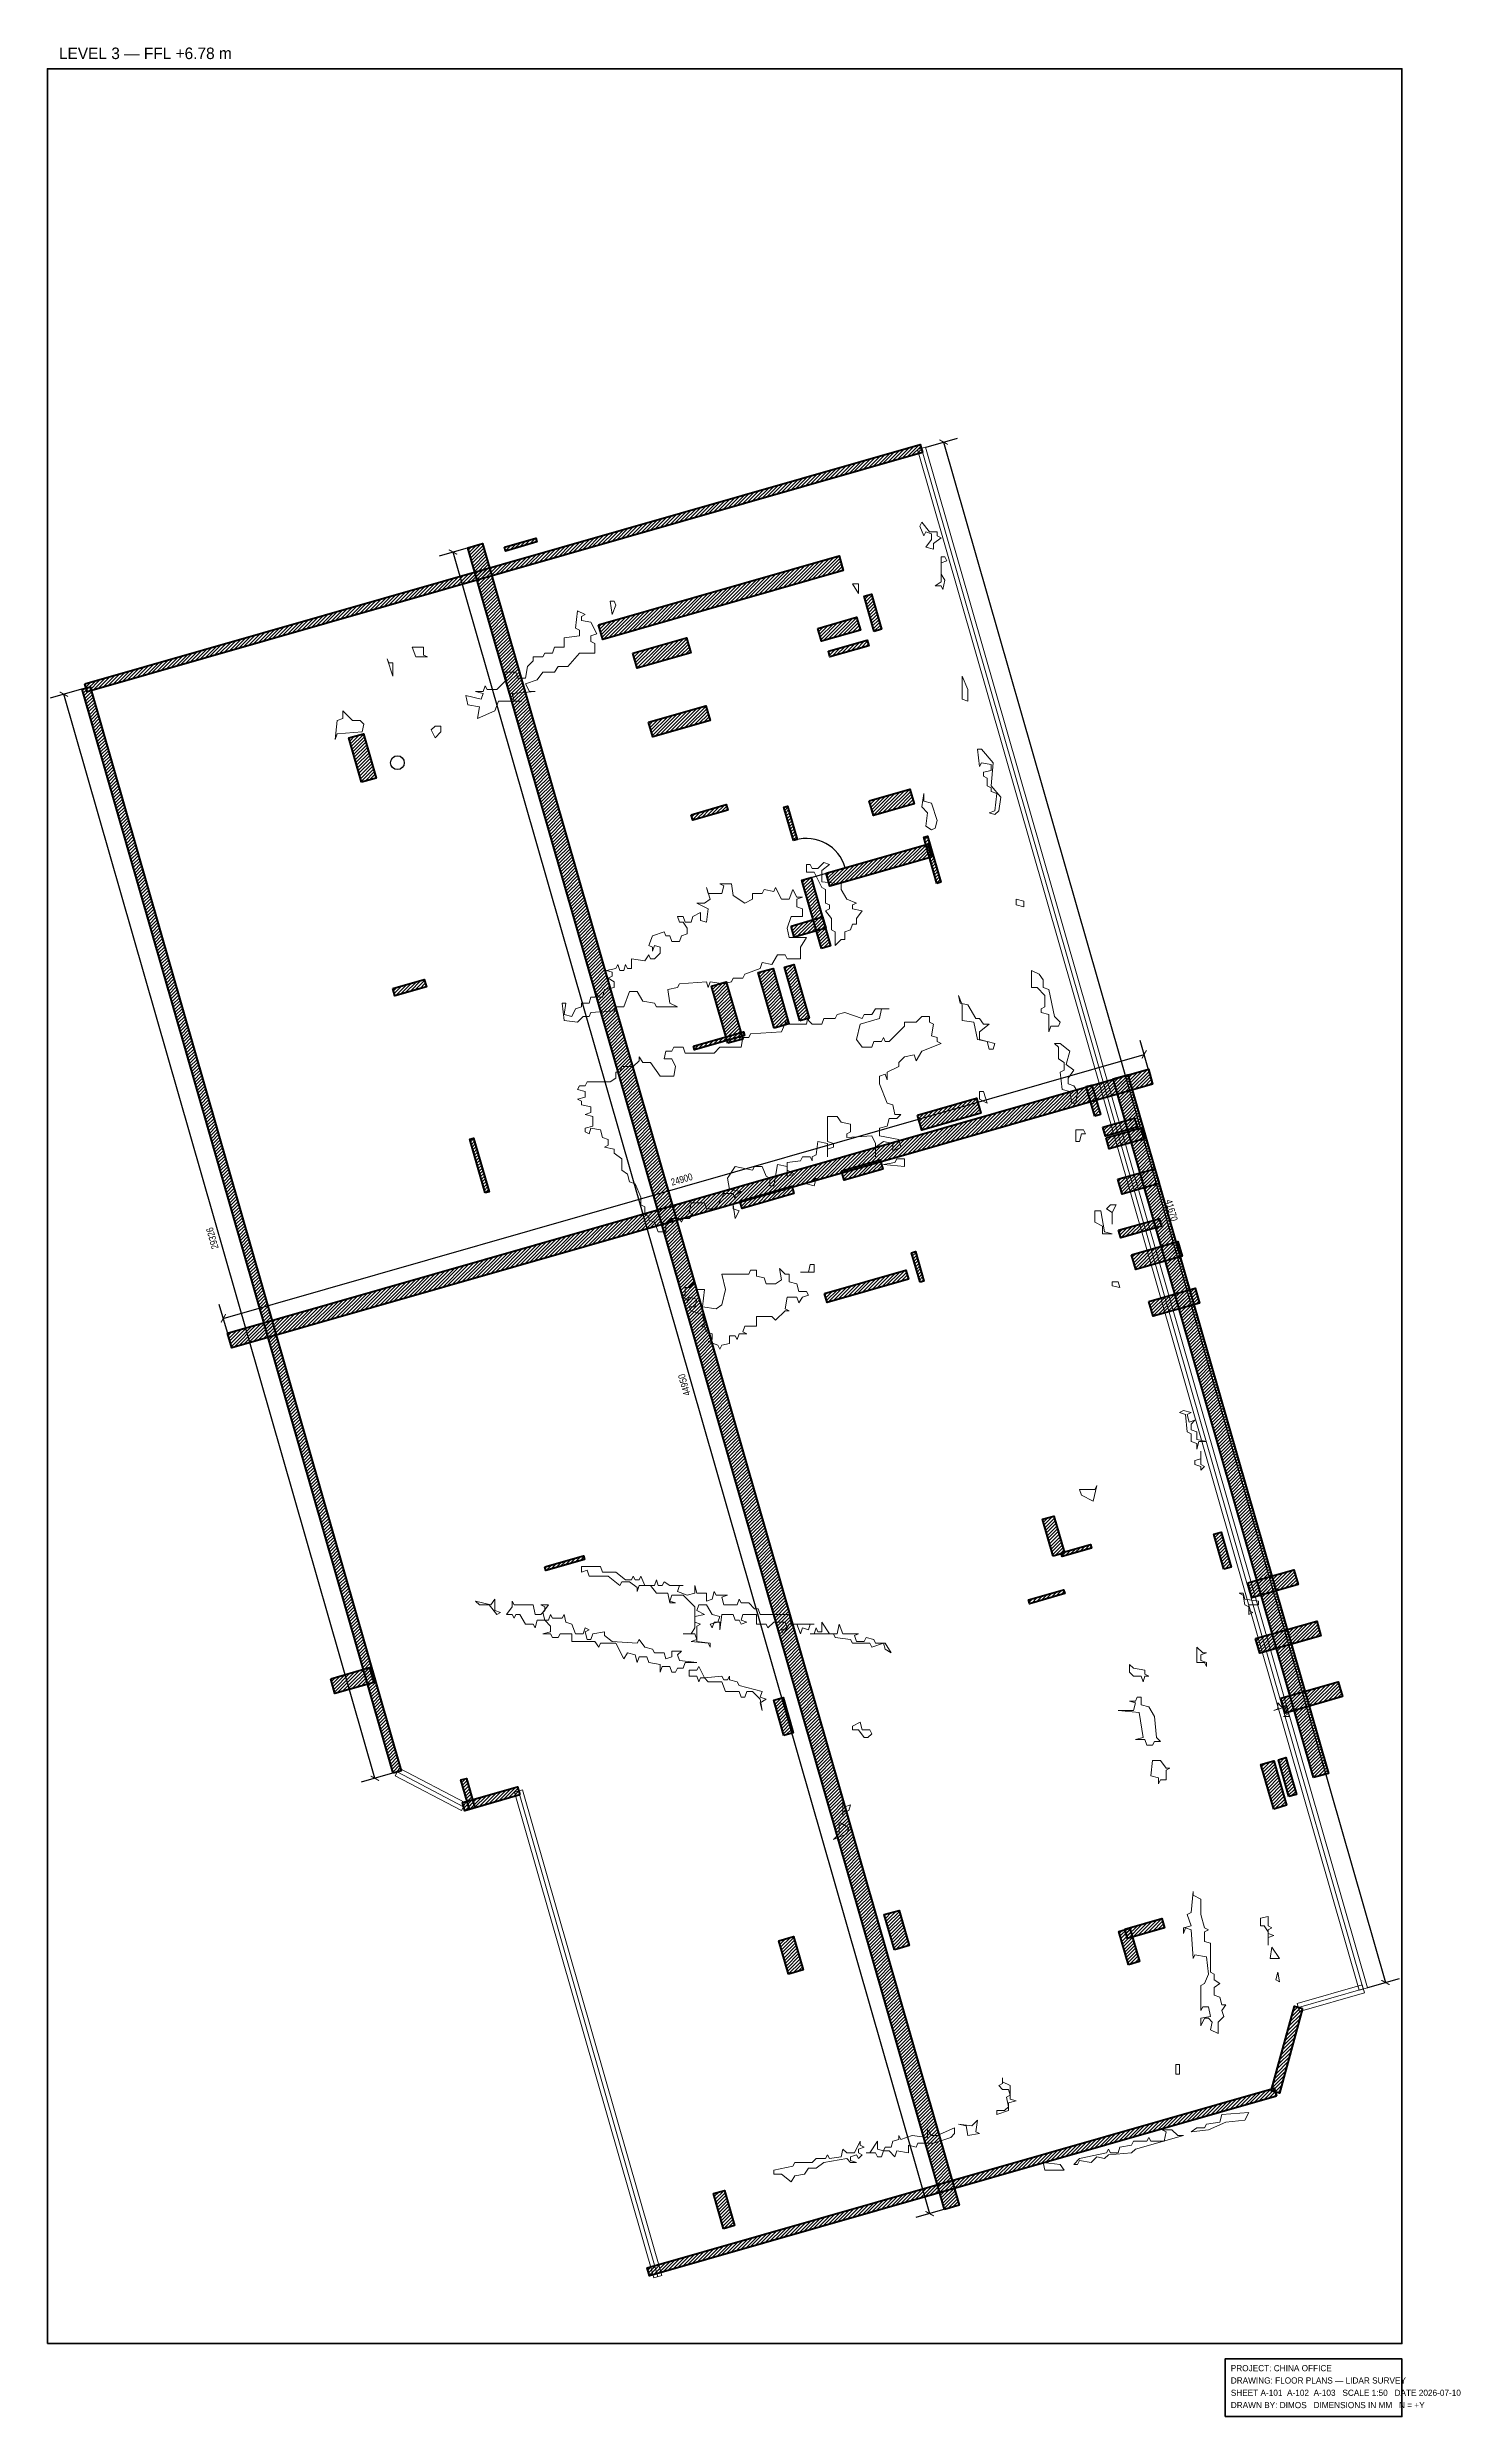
# Model space of a CAD drawing. Header units: metres. Extents: x 0 to 117, y -38 to 25.
# Drawn here: x 80.5 to 117.2, y -38.1 to 23.5 of the extents above; entities that cross this region are included whole.
import ezdxf

# ---------------------------------------------------------------- set-up
doc = ezdxf.new("R2010")
doc.units = ezdxf.units.M
for name, color, linetype, lineweight in [('A-ANNO-DIMS', 3, 'Continuous', 18), ('A-ANNO-SYMB', 1, 'Continuous', 25), ('A-ANNO-TTLB', 7, 'Continuous', 35), ('A-DOOR', 2, 'Continuous', 25), ('A-FURN', 8, 'Continuous', 13), ('A-GLAZ', 4, 'Continuous', 13), ('A-WALL', 7, 'Continuous', 60), ('A-WALL-PATT', 8, 'Continuous', 13)]:
    doc.layers.add(name, color=color, linetype=linetype, lineweight=lineweight)
doc.styles.add('OpenSansCondensed-Light', font='OpenSansCondensed-Light.ttf')
doc.dimstyles.new('EZDXF', dxfattribs={"dimtxt": 0.25, "dimasz": 0.175, "dimexe": 0.375, "dimexo": 0.125, "dimgap": 0.1, "dimtad": 1, "dimlfac": 100, "dimzin": 12, "dimdsep": 46, "dimtxsty": 'OpenSansCondensed-Light', "dimblk": 'ARCHTICK', "dimcen": 2.5, "dimazin": 3, "dimtfac": 0.5, "dimtmove": 2, "dimatfit": 3})

# ---------------------------------------------------------------- blocks, each defined once
blk = doc.blocks.new('_ARCHTICK')
at = {"color": 0, "linetype": 'BYBLOCK', "const_width": 0.15}
blk.add_lwpolyline([(-0.5, -0.5), (0.5, 0.5)], dxfattribs=at)

msp = doc.modelspace()

# ---------------------------------------------------------------- hatches: boundary and pattern name
at = {"layer": 'A-WALL-PATT'}
h = msp.add_hatch(dxfattribs=at)
h.set_pattern_fill('ANSI31', scale=0.02)
h.paths.add_polyline_path([(81.4916, 6.9758), (103.2038, 13.2017), (103.2645, 12.9902), (81.5523, 6.7643)])
h = msp.add_hatch(dxfattribs=at)
h.set_pattern_fill('ANSI31', scale=0.02)
h.paths.add_polyline_path([(103.8337, -32.696), (91.4438, 10.5127), (91.8283, 10.623), (104.2182, -32.5857)])
h = msp.add_hatch(dxfattribs=at)
h.set_pattern_fill('ANSI31', scale=0.02)
h.paths.add_polyline_path([(92.3948, 10.5254), (93.2119, 10.7597), (93.2395, 10.6635), (92.4224, 10.4292)])
h = msp.add_hatch(dxfattribs=at)
h.set_pattern_fill('ANSI31', scale=0.02)
h.paths.add_polyline_path([(94.8444, 8.513), (101.0926, 10.3046), (101.2029, 9.9201), (94.9547, 8.1285)])
h = msp.add_hatch(dxfattribs=at)
h.set_pattern_fill('ANSI31', scale=0.02)
h.paths.add_polyline_path([(102.0056, 8.3398), (101.7438, 9.253), (101.936, 9.3081), (102.1979, 8.3949)])
h = msp.add_hatch(dxfattribs=at)
h.set_pattern_fill('ANSI31', scale=0.02)
h.paths.add_polyline_path([(100.5415, 8.4173), (101.5508, 8.7067), (101.6473, 8.3703), (100.638, 8.0808)])
h = msp.add_hatch(dxfattribs=at)
h.set_pattern_fill('ANSI31', scale=0.02)
h.paths.add_polyline_path([(95.7338, 7.7695), (97.1276, 8.1692), (97.2379, 7.7847), (95.8441, 7.385)])
h = msp.add_hatch(dxfattribs=at)
h.set_pattern_fill('ANSI31', scale=0.02)
h.paths.add_polyline_path([(100.8166, 7.8208), (101.8259, 8.1102), (101.8672, 7.966), (100.8579, 7.6766)])
h = msp.add_hatch(dxfattribs=at)
h.set_pattern_fill('ANSI31', scale=0.02)
h.paths.add_polyline_path([(89.4996, -21.3503), (81.4162, 6.8397), (81.6277, 6.9004), (89.711, -21.2897)])
h = msp.add_hatch(dxfattribs=at)
h.set_pattern_fill('ANSI31', scale=0.02)
h.paths.add_polyline_path([(96.1437, 5.9774), (97.6336, 6.4046), (97.7439, 6.0201), (96.2539, 5.5929)])
h = msp.add_hatch(dxfattribs=at)
h.set_pattern_fill('ANSI31', scale=0.02)
h.paths.add_polyline_path([(88.6812, 4.415), (88.3504, 5.5685), (88.7349, 5.6788), (89.0657, 4.5253)])
h = msp.add_hatch(dxfattribs=at)
h.set_pattern_fill('ANSI31', scale=0.02)
h.paths.add_polyline_path([(97.2493, 3.5727), (98.1625, 3.8345), (98.2039, 3.6903), (97.2907, 3.4285)])
h = msp.add_hatch(dxfattribs=at)
h.set_pattern_fill('ANSI31', scale=0.02)
h.paths.add_polyline_path([(99.9071, 2.9007), (99.659, 3.7658), (99.7552, 3.7934), (100.0032, 2.9282)])
h = msp.add_hatch(dxfattribs=at)
h.set_pattern_fill('ANSI31', scale=0.02)
h.paths.add_polyline_path([(101.8783, 3.9368), (102.9357, 4.24), (103.0459, 3.8555), (101.9885, 3.5523)])
h = msp.add_hatch(dxfattribs=at)
h.set_pattern_fill('ANSI31', scale=0.02)
h.paths.add_polyline_path([(100.755, 2.0495), (103.3984, 2.8075), (103.4949, 2.471), (100.8515, 1.713)])
h = msp.add_hatch(dxfattribs=at)
h.set_pattern_fill('ANSI31', scale=0.02)
h.paths.add_polyline_path([(103.6393, 1.7862), (103.2947, 2.9878), (103.3909, 3.0153), (103.7354, 1.8138)])
h = msp.add_hatch(dxfattribs=at)
h.set_pattern_fill('ANSI31', scale=0.02)
h.paths.add_polyline_path([(100.6344, 0.0923), (100.1244, 1.8707), (100.3648, 1.9396), (100.8747, 0.1612)])
h = msp.add_hatch(dxfattribs=at)
h.set_pattern_fill('ANSI31', scale=0.02)
h.paths.add_polyline_path([(99.8479, 0.678), (100.6649, 0.9123), (100.7476, 0.6239), (99.9306, 0.3896)])
h = msp.add_hatch(dxfattribs=at)
h.set_pattern_fill('ANSI31', scale=0.02)
h.paths.add_polyline_path([(99.4059, -1.9764), (98.9925, -0.5345), (99.377, -0.4243), (99.7904, -1.8662)])
h = msp.add_hatch(dxfattribs=at)
h.set_pattern_fill('ANSI31', scale=0.02)
h.paths.add_polyline_path([(100.0761, -1.7843), (99.6764, -0.3904), (99.9167, -0.3215), (100.3164, -1.7153)])
h = msp.add_hatch(dxfattribs=at)
h.set_pattern_fill('ANSI31', scale=0.02)
h.paths.add_polyline_path([(89.4947, -0.947), (90.3118, -0.7127), (90.3669, -0.905), (89.5498, -1.1393)])
h = msp.add_hatch(dxfattribs=at)
h.set_pattern_fill('ANSI31', scale=0.02)
h.paths.add_polyline_path([(98.2059, -2.3726), (97.7786, -0.8826), (98.1631, -0.7723), (98.5904, -2.2623)])
h = msp.add_hatch(dxfattribs=at)
h.set_pattern_fill('ANSI31', scale=0.02)
h.paths.add_polyline_path([(97.3098, -2.4429), (98.6075, -2.0707), (98.635, -2.1669), (97.3373, -2.539)])
h = msp.add_hatch(dxfattribs=at)
h.set_pattern_fill('ANSI31', scale=0.02)
h.paths.add_polyline_path([(85.1988, -9.9099), (109.1342, -3.0465), (109.2445, -3.431), (85.3091, -10.2944)])
h = msp.add_hatch(dxfattribs=at)
h.set_pattern_fill('ANSI31', scale=0.02)
h.paths.add_polyline_path([(107.7413, -4.2676), (107.5208, -3.4986), (107.665, -3.4573), (107.8855, -4.2263)])
h = msp.add_hatch(dxfattribs=at)
h.set_pattern_fill('ANSI31', scale=0.02)
h.paths.add_polyline_path([(113.4282, -21.4664), (108.2187, -3.2985), (108.6032, -3.1883), (113.8128, -21.3561)])
h = msp.add_hatch(dxfattribs=at)
h.set_pattern_fill('ANSI31', scale=0.02)
h.paths.add_polyline_path([(103.1313, -4.2424), (104.6693, -3.8014), (104.7796, -4.1859), (103.2416, -4.6269)])
h = msp.add_hatch(dxfattribs=at)
h.set_pattern_fill('ANSI31', scale=0.02)
h.paths.add_polyline_path([(91.8987, -6.2617), (91.499, -4.8679), (91.5952, -4.8403), (91.9948, -6.2341)])
h = msp.add_hatch(dxfattribs=at)
h.set_pattern_fill('ANSI31', scale=0.02)
h.paths.add_polyline_path([(107.9531, -4.5506), (108.7701, -4.3163), (108.839, -4.5567), (108.022, -4.791)])
h = msp.add_hatch(dxfattribs=at)
h.set_pattern_fill('ANSI31', scale=0.02)
h.paths.add_polyline_path([(108.0331, -4.8296), (108.9463, -4.5678), (109.0289, -4.8562), (108.1158, -5.118)])
h = msp.add_hatch(dxfattribs=at)
h.set_pattern_fill('ANSI31', scale=0.02)
h.paths.add_polyline_path([(101.1544, -5.6923), (102.1637, -5.4029), (102.2326, -5.6432), (101.2233, -5.9326)])
h = msp.add_hatch(dxfattribs=at)
h.set_pattern_fill('ANSI31', scale=0.02)
h.paths.add_polyline_path([(98.5178, -6.4744), (99.8636, -6.0885), (99.9187, -6.2807), (98.5729, -6.6666)])
h = msp.add_hatch(dxfattribs=at)
h.set_pattern_fill('ANSI31', scale=0.02)
h.paths.add_polyline_path([(108.3426, -5.9091), (109.3038, -5.6334), (109.4141, -6.0179), (108.4528, -6.2936)])
h = msp.add_hatch(dxfattribs=at)
h.set_pattern_fill('ANSI31', scale=0.02)
h.paths.add_polyline_path([(108.3589, -7.2357), (109.4163, -6.9325), (109.4714, -7.1247), (108.414, -7.4279)])
h = msp.add_hatch(dxfattribs=at)
h.set_pattern_fill('ANSI31', scale=0.02)
h.paths.add_polyline_path([(103.201, -8.5864), (102.9805, -7.8174), (103.0766, -7.7899), (103.2971, -8.5589)])
h = msp.add_hatch(dxfattribs=at)
h.set_pattern_fill('ANSI31', scale=0.02)
h.paths.add_polyline_path([(108.6967, -7.8697), (109.8983, -7.5252), (110.0086, -7.9097), (108.807, -8.2543)])
h = msp.add_hatch(dxfattribs=at)
h.set_pattern_fill('ANSI31', scale=0.02)
h.paths.add_polyline_path([(100.7146, -8.8749), (102.8293, -8.2685), (102.8983, -8.5088), (100.7835, -9.1152)])
h = msp.add_hatch(dxfattribs=at)
h.set_pattern_fill('ANSI31', scale=0.02)
h.paths.add_polyline_path([(109.1494, -9.0855), (110.351, -8.741), (110.4612, -9.1255), (109.2596, -9.47)])
h = msp.add_hatch(dxfattribs=at)
h.set_pattern_fill('ANSI31', scale=0.02)
h.paths.add_polyline_path([(106.6612, -15.7086), (106.3856, -14.7473), (106.674, -14.6646), (106.9496, -15.6259)])
h = msp.add_hatch(dxfattribs=at)
h.set_pattern_fill('ANSI31', scale=0.02)
h.paths.add_polyline_path([(111.0939, -16.05), (110.832, -15.1368), (111.0243, -15.0816), (111.2861, -15.9948)])
h = msp.add_hatch(dxfattribs=at)
h.set_pattern_fill('ANSI31', scale=0.02)
h.paths.add_polyline_path([(93.4431, -15.9865), (94.4524, -15.6971), (94.48, -15.7932), (93.4707, -16.0827)])
h = msp.add_hatch(dxfattribs=at)
h.set_pattern_fill('ANSI31', scale=0.02)
h.paths.add_polyline_path([(106.8632, -15.6246), (107.6322, -15.4041), (107.6598, -15.5002), (106.8908, -15.7207)])
h = msp.add_hatch(dxfattribs=at)
h.set_pattern_fill('ANSI31', scale=0.02)
h.paths.add_polyline_path([(106.0178, -16.8484), (106.931, -16.5865), (106.9586, -16.6827), (106.0454, -16.9445)])
h = msp.add_hatch(dxfattribs=at)
h.set_pattern_fill('ANSI31', scale=0.02)
h.paths.add_polyline_path([(111.7166, -16.4059), (112.9182, -16.0613), (113.0284, -16.4458), (111.8268, -16.7904)])
h = msp.add_hatch(dxfattribs=at)
h.set_pattern_fill('ANSI31', scale=0.02)
h.paths.add_polyline_path([(111.9225, -17.8494), (113.5085, -17.3946), (113.6188, -17.7791), (112.0327, -18.2339)])
h = msp.add_hatch(dxfattribs=at)
h.set_pattern_fill('ANSI31', scale=0.02)
h.paths.add_polyline_path([(87.8799, -18.8972), (88.8892, -18.6078), (88.9995, -18.9923), (87.9902, -19.2817)])
h = msp.add_hatch(dxfattribs=at)
h.set_pattern_fill('ANSI31', scale=0.02)
h.paths.add_polyline_path([(112.5759, -19.4026), (114.0658, -18.9753), (114.1761, -19.3598), (112.6861, -19.7871)])
h = msp.add_hatch(dxfattribs=at)
h.set_pattern_fill('ANSI31', scale=0.02)
h.paths.add_polyline_path([(99.6606, -20.3687), (99.3988, -19.4555), (99.6391, -19.3866), (99.9009, -20.2998)])
h = msp.add_hatch(dxfattribs=at)
h.set_pattern_fill('ANSI31', scale=0.02)
h.paths.add_polyline_path([(112.789, -21.9617), (112.5134, -21.0005), (112.7056, -20.9453), (112.9813, -21.9066)])
h = msp.add_hatch(dxfattribs=at)
h.set_pattern_fill('ANSI31', scale=0.02)
h.paths.add_polyline_path([(91.485, -22.2969), (91.2645, -21.5279), (91.4087, -21.4866), (91.6292, -22.2556)])
h = msp.add_hatch(dxfattribs=at)
h.set_pattern_fill('ANSI31', scale=0.02)
h.paths.add_polyline_path([(112.3909, -22.284), (112.0601, -21.1304), (112.3966, -21.034), (112.7273, -22.1875)])
h = msp.add_hatch(dxfattribs=at)
h.set_pattern_fill('ANSI31', scale=0.02)
h.paths.add_polyline_path([(92.7926, -21.9181), (91.3623, -22.3283), (91.3016, -22.1168), (92.732, -21.7067)])
h = msp.add_hatch(dxfattribs=at)
h.set_pattern_fill('ANSI31', scale=0.02)
h.paths.add_polyline_path([(102.5308, -25.9435), (102.269, -25.0303), (102.6535, -24.9201), (102.9153, -25.8333)])
h = msp.add_hatch(dxfattribs=at)
h.set_pattern_fill('ANSI31', scale=0.02)
h.paths.add_polyline_path([(108.5249, -25.4103), (109.4862, -25.1347), (109.5551, -25.375), (108.5938, -25.6506)])
h = msp.add_hatch(dxfattribs=at)
h.set_pattern_fill('ANSI31', scale=0.02)
h.paths.add_polyline_path([(99.7754, -26.5776), (99.5274, -25.7124), (99.9119, -25.6022), (100.16, -26.4673)])
h = msp.add_hatch(dxfattribs=at)
h.set_pattern_fill('ANSI31', scale=0.02)
h.paths.add_polyline_path([(108.6146, -26.3317), (108.3665, -25.4665), (108.6549, -25.3838), (108.903, -26.249)])
h = msp.add_hatch(dxfattribs=at)
h.set_pattern_fill('ANSI31', scale=0.02)
h.paths.add_polyline_path([(113.1419, -27.4721), (112.5417, -29.6731), (112.3294, -29.6152), (112.9297, -27.4142)])
h = msp.add_hatch(dxfattribs=at)
h.set_pattern_fill('ANSI31', scale=0.02)
h.paths.add_polyline_path([(112.4658, -29.7499), (96.1633, -34.4246), (96.1026, -34.2131), (112.4052, -29.5384)])
h = msp.add_hatch(dxfattribs=at)
h.set_pattern_fill('ANSI31', scale=0.02)
h.paths.add_polyline_path([(98.0897, -33.1987), (97.8279, -32.2855), (98.1163, -32.2028), (98.3781, -33.116)])

# ---------------------------------------------------------------- linework, layer by layer
at = {"layer": 'A-ANNO-SYMB'}
msp.add_circle((89.6137, 4.9242), 0.18, dxfattribs=at)
at = {"layer": 'A-ANNO-TTLB'}
for points in [[(80.5162, -36.1835), (115.7258, -36.1835), (115.7258, 22.9708), (80.5162, 22.9708)], [(111.1258, -38.0835), (115.7258, -38.0835), (115.7258, -36.5835), (111.1258, -36.5835)]]:
    msp.add_lwpolyline(points, close=True, dxfattribs=at)
at = {"layer": 'A-DOOR'}
msp.add_line((100.2446, 1.9051), (101.2539, 2.1945), dxfattribs=at)
msp.add_arc((100.2446, 1.9051), 1.05, 16, 106, dxfattribs=at)
at = {"layer": 'A-FURN'}
for points in [[(103.5453, 10.475), (103.3453, 10.525), (103.4953, 10.725), (103.4953, 10.875), (103.3453, 10.925), (103.2953, 10.825), (103.1953, 11.075), (103.2453, 11.175), (103.4453, 10.925), (103.6453, 10.925), (103.6453, 10.825), (103.7453, 10.775), (103.5453, 10.625)], [(103.7953, 9.425), (103.7453, 9.525), (103.5953, 9.525), (103.7453, 9.625), (103.7453, 10.275), (103.8453, 10.275), (103.8953, 10.175), (103.7453, 10.125), (103.7453, 9.825), (103.8453, 9.675)], [(101.5953, 9.325), (101.4453, 9.575), (101.5953, 9.575)], [(91.6953, 6.075), (91.7453, 6.375), (91.4453, 6.425), (91.3953, 6.675), (91.7953, 6.575), (91.8453, 6.725), (91.6453, 6.775), (91.8453, 6.775), (91.8953, 6.925), (91.9453, 6.825), (92.1953, 6.825), (92.4453, 7.075), (92.3953, 7.275), (92.6953, 7.275), (92.7453, 7.125), (92.9453, 7.125), (92.9953, 7.425), (93.1453, 7.575), (93.1453, 7.675), (93.3953, 7.675), (93.4453, 7.775), (93.6453, 7.775), (93.6953, 7.925), (93.9453, 7.925), (93.9453, 8.175), (94.3453, 8.225), (94.3453, 8.375), (94.2453, 8.425), (94.2953, 8.875), (94.4953, 8.775), (94.3953, 8.725), (94.3953, 8.625), (94.6453, 8.575), (94.7953, 8.275), (94.6453, 8.225), (94.6453, 8.075), (94.7453, 8.025), (94.7453, 7.775), (94.3453, 7.775), (94.0453, 7.425), (93.7953, 7.425), (93.6953, 7.275), (93.3953, 7.275), (93.2453, 7.075), (92.9453, 6.975), (93.0453, 6.775), (93.1953, 6.775), (92.5953, 6.725), (92.6453, 6.525), (92.8453, 6.525), (92.2453, 6.525), (92.1453, 6.275)], [(95.1953, 8.775), (95.1453, 9.125), (95.2453, 9.125), (95.2953, 9.025)], [(89.4953, 7.175), (89.3453, 7.625), (89.3953, 7.525), (89.4953, 7.525)], [(90.0953, 7.675), (89.9953, 7.925), (90.2953, 7.925), (90.2953, 7.725), (90.3953, 7.675)], [(104.4453, 6.525), (104.2953, 6.575), (104.2953, 7.175), (104.4453, 6.825)], [(87.9953, 5.525), (88.0453, 6.025), (88.1953, 6.075), (88.1953, 6.275), (88.4453, 6.025), (88.6453, 6.025), (88.7453, 5.925), (88.6953, 5.725), (88.0453, 5.675)], [(90.5953, 5.575), (90.4953, 5.775), (90.5953, 5.875), (90.7453, 5.875), (90.7453, 5.725)], [(105.1453, 3.575), (104.9953, 3.625), (105.1453, 3.675), (105.1953, 4.125), (105.0453, 4.175), (105.0453, 4.275), (104.9453, 4.325), (104.9453, 4.525), (104.8453, 4.575), (104.8453, 4.675), (105.0453, 4.725), (105.0453, 4.875), (104.7953, 4.925), (104.7453, 4.825), (104.6953, 5.275), (104.7953, 5.275), (105.0953, 4.925), (105.0453, 4.325), (105.2953, 4.025), (105.2453, 3.675)], [(103.4953, 3.175), (103.3453, 3.275), (103.3953, 3.625), (103.2453, 3.775), (103.2953, 4.125), (103.2953, 3.925), (103.4953, 3.875), (103.6453, 3.425), (103.5953, 3.225)], [(100.9953, 0.175), (100.9953, 0.525), (100.8953, 0.575), (100.8953, 0.875), (100.7453, 1.075), (100.8453, 1.125), (100.8453, 1.225), (100.7453, 1.275), (100.7453, 1.625), (100.6453, 1.675), (100.4453, 2.075), (100.2453, 2.075), (100.2453, 2.275), (100.3453, 2.275), (100.3953, 2.175), (100.5453, 2.175), (100.6953, 2.325), (100.8453, 2.275), (100.6453, 2.125), (100.6453, 1.825), (101.1453, 1.775), (101.1453, 1.625), (101.2953, 1.375), (101.5453, 1.275), (101.4453, 1.225), (101.4453, 1.125), (101.6953, 1.075), (101.5453, 0.875), (101.5453, 0.725), (101.4453, 0.725), (101.3953, 0.575), (101.2453, 0.525), (101.2453, 0.325), (101.1453, 0.325)], [(93.9453, -1.775), (93.8953, -1.325), (93.9953, -1.325), (93.9453, -1.625), (94.1453, -1.675), (94.2453, -1.475), (94.3953, -1.425), (94.3953, -1.325), (94.5953, -1.325), (94.6453, -1.175), (94.7453, -1.175), (94.7953, -1.075), (94.8453, -1.175), (94.9453, -1.175), (94.9953, -0.975), (95.2453, -0.925), (95.2453, -0.775), (95.0953, -0.675), (95.1953, -0.625), (95.1953, -0.525), (95.0453, -0.475), (95.2953, -0.425), (95.3453, -0.325), (95.3953, -0.475), (95.4953, -0.475), (95.5453, -0.325), (95.5953, -0.425), (95.6953, -0.425), (95.6953, -0.175), (96.0453, -0.225), (96.1453, -0.075), (96.1953, -0.175), (96.2953, -0.175), (96.4453, -0.025), (96.4453, 0.125), (96.2953, 0.175), (96.2453, 0.025), (96.2453, 0.125), (96.1453, 0.175), (96.2453, 0.425), (96.5453, 0.525), (96.5953, 0.425), (96.6953, 0.425), (96.7453, 0.275), (96.9453, 0.275), (96.9953, 0.425), (97.1453, 0.475), (97.1453, 0.625), (97.0453, 0.775), (96.9453, 0.775), (96.8953, 0.925), (97.0453, 0.925), (97.0953, 0.775), (97.2453, 0.775), (97.2953, 0.925), (97.4953, 1.025), (97.4953, 0.825), (97.6453, 0.775), (97.6953, 1.125), (97.3953, 1.275), (97.5953, 1.275), (97.7453, 1.375), (97.6453, 1.675), (97.6953, 1.525), (98.0453, 1.525), (98.0953, 1.725), (97.9953, 1.775), (98.2953, 1.775), (98.3453, 1.475), (98.6453, 1.275), (98.8453, 1.375), (98.8453, 1.525), (99.0953, 1.525), (99.1453, 1.625), (99.3953, 1.575), (99.4453, 1.675), (99.5953, 1.375), (99.7953, 1.375), (99.8953, 1.625), (99.9953, 1.425), (100.1453, 1.425), (99.9953, 1.375), (99.9953, 1.175), (100.1453, 1.125), (100.1453, 0.925), (99.8453, 0.925), (99.7453, 0.625), (99.7953, 0.375), (100.2453, 0.375), (100.0953, 0.125), (100.0953, -0.175), (99.7453, -0.175), (99.6953, -0.075), (99.4953, -0.075), (99.3453, -0.325), (99.0953, -0.275), (99.0453, -0.425), (98.6453, -0.575), (98.5953, -0.675), (98.3453, -0.675), (98.2953, -0.775), (98.0953, -0.825), (97.7453, -0.775), (97.6953, -0.925), (97.6453, -0.775), (96.9453, -0.825), (96.8953, -0.925), (96.6453, -0.975), (96.6953, -1.325), (96.8953, -1.425), (96.3453, -1.425), (96.2953, -1.325), (95.9953, -1.275), (95.8453, -1.025), (95.6453, -1.025), (95.4953, -1.425), (95.2953, -1.425), (95.2453, -1.525), (94.6453, -1.575), (94.5953, -1.675), (94.4453, -1.675), (94.2953, -1.825)], [(105.8953, 1.175), (105.6953, 1.225), (105.6953, 1.375), (105.8953, 1.325)], [(106.5453, -2.075), (106.5453, -1.625), (106.3453, -1.575), (106.3453, -1.475), (106.4453, -1.425), (106.4453, -1.125), (106.2453, -0.925), (106.0953, -0.925), (106.0953, -0.475), (106.2953, -0.575), (106.3953, -0.725), (106.3953, -0.925), (106.5453, -0.975), (106.6953, -1.675), (106.8453, -1.825), (106.7953, -1.925), (106.5953, -1.925)], [(105.0953, -2.525), (104.9953, -2.525), (104.9453, -2.325), (104.6953, -2.275), (104.5953, -1.825), (104.2953, -1.775), (104.2953, -1.375), (104.1953, -1.125), (104.2453, -1.325), (104.4453, -1.375), (104.6453, -1.725), (104.7453, -1.725), (104.8453, -1.875), (104.9953, -1.875), (104.7453, -2.075), (104.7453, -2.275), (105.1453, -2.375)], [(94.4953, -4.675), (94.4953, -4.575), (94.6953, -4.525), (94.6953, -4.275), (94.4953, -4.225), (94.6453, -4.175), (94.6453, -4.025), (94.3953, -3.975), (94.3953, -3.875), (94.2953, -3.825), (94.4953, -3.775), (94.4953, -3.625), (94.2953, -3.575), (94.3453, -3.475), (94.4953, -3.475), (94.5453, -3.375), (95.1453, -3.375), (95.2953, -3.275), (95.2953, -3.125), (95.3953, -3.125), (95.4453, -2.975), (95.7453, -2.975), (95.8953, -2.825), (95.8953, -2.725), (95.9953, -2.875), (96.1953, -2.875), (96.4453, -3.225), (96.7953, -3.225), (96.8453, -2.975), (96.7453, -2.775), (96.5453, -2.775), (96.5953, -2.575), (96.7453, -2.575), (96.7953, -2.475), (97.0453, -2.475), (97.0953, -2.625), (97.8453, -2.625), (97.9953, -2.475), (98.5453, -2.475), (98.5953, -2.225), (98.7453, -2.225), (98.7953, -2.125), (99.5953, -2.075), (99.7453, -1.725), (99.7953, -1.875), (100.2453, -1.875), (100.2953, -1.625), (100.2953, -1.775), (100.3953, -1.875), (100.6453, -1.875), (100.6953, -1.725), (100.9953, -1.725), (101.0453, -1.625), (101.2453, -1.575), (101.6953, -1.725), (101.7453, -1.625), (101.9453, -1.625), (102.0453, -1.475), (102.3953, -1.475), (102.1953, -1.475), (102.1453, -1.725), (101.6453, -1.875), (101.5453, -2.275), (101.6953, -2.475), (101.9453, -2.475), (101.9953, -2.325), (102.1953, -2.325), (102.2453, -2.225), (102.2953, -2.325), (102.3953, -2.325), (102.7953, -1.925), (102.7953, -1.825), (103.0953, -1.825), (103.2453, -1.675), (103.4453, -1.675), (103.4453, -1.825), (103.5453, -1.875), (103.4953, -2.175), (103.6453, -2.225), (103.6453, -2.325), (103.7453, -2.375), (103.2453, -2.575), (103.0953, -2.825), (103.0453, -2.675), (102.7953, -2.725), (102.6453, -2.875), (102.6453, -2.975), (102.3453, -3.125), (102.3453, -3.325), (102.2953, -3.175), (102.1453, -3.225), (102.1453, -3.425), (102.3453, -3.925), (102.4953, -3.975), (102.5453, -4.225), (102.6953, -4.225), (102.5953, -4.325), (102.3953, -4.325), (102.3453, -4.525), (102.1453, -4.575), (102.1453, -4.775), (102.6453, -4.875), (102.6953, -5.075), (102.4953, -5.175), (102.4953, -4.975), (102.2453, -4.925), (102.0453, -5.075), (102.0453, -5.325), (102.0453, -4.975), (101.9453, -4.775), (101.2953, -4.825), (101.2953, -4.725), (101.3953, -4.675), (101.3953, -4.475), (101.1453, -4.425), (101.0453, -4.275), (100.7953, -4.275), (100.7953, -4.925), (100.9453, -4.975), (100.9453, -5.075), (100.7953, -5.125), (100.7953, -5.325), (100.7953, -4.975), (100.5453, -4.925), (100.4953, -5.275), (100.3953, -5.325), (100.3953, -5.425), (100.3453, -5.325), (100.1453, -5.325), (100.0953, -5.425), (99.7453, -5.475), (99.7453, -5.675), (99.9453, -5.775), (99.7453, -5.825), (99.7453, -5.575), (99.4953, -5.525), (99.3953, -6.075), (99.2953, -6.075), (99.2953, -5.875), (99.1953, -5.825), (99.0953, -5.575), (98.8953, -5.575), (98.8453, -5.675), (98.3953, -5.575), (98.1953, -5.875), (98.2453, -6.175), (98.5453, -6.225), (98.3953, -6.325), (98.3953, -6.425), (98.3453, -6.275), (98.0953, -6.275), (97.8953, -6.675), (97.6453, -6.675), (97.5953, -6.525), (97.2453, -6.525), (97.1953, -6.775), (97.2953, -6.825), (97.1953, -6.925), (97.0453, -6.925), (96.9953, -7.025), (96.9453, -6.925), (96.7453, -6.925), (96.5953, -7.075), (96.5953, -7.275), (96.3953, -7.275), (96.2953, -7.025), (96.1453, -6.975), (96.1453, -6.875), (96.0453, -6.825), (96.0453, -6.625), (95.9453, -6.575), (95.9453, -6.375), (95.7953, -6.025), (95.6453, -5.975), (95.5953, -5.775), (95.4453, -5.675), (95.4453, -5.375), (95.2453, -5.225), (95.2453, -5.125), (94.9953, -5.075), (95.0953, -5.025), (95.0953, -4.875), (94.9453, -4.825), (94.8953, -4.625), (94.6453, -4.575), (94.5953, -4.725)], [(107.2453, -3.925), (107.1453, -3.925), (107.0953, -3.625), (106.8953, -3.575), (106.8453, -3.125), (106.9453, -3.075), (106.9453, -2.875), (106.7953, -2.775), (106.7953, -2.475), (106.6953, -2.375), (106.8453, -2.375), (107.0953, -2.575), (106.9953, -2.925), (107.1953, -3.075), (107.0453, -3.275), (107.0453, -3.425), (107.1953, -3.475), (107.2953, -3.625)], [(104.9453, -3.925), (104.7453, -3.825), (104.7453, -3.625), (104.8453, -3.625)], [(107.2453, -4.925), (107.2453, -4.625), (107.4453, -4.625), (107.4953, -4.725), (107.3953, -4.725), (107.3453, -4.925)], [(102.2453, -5.525), (102.5453, -5.475), (102.5953, -5.375), (102.7953, -5.375), (102.7953, -5.575)], [(100.2453, -6.025), (100.4953, -5.875), (100.4453, -6.075)], [(98.3953, -6.925), (98.3453, -6.575), (98.3453, -6.675), (98.4953, -6.725)], [(108.1953, -7.325), (107.9453, -7.325), (107.9453, -7.125), (107.7453, -7.025), (107.7453, -6.725), (107.8953, -6.725), (107.9953, -7.275)], [(108.1953, -7.075), (108.1953, -6.775), (108.0453, -6.675), (108.1453, -6.575), (108.2953, -6.575), (108.1953, -6.775)], [(96.9953, -8.975), (97.0953, -8.925), (97.0953, -8.725), (97.1953, -8.725), (97.3453, -8.575), (97.3953, -8.775), (97.5953, -8.775), (97.5453, -9.225), (97.8953, -9.275), (98.0453, -9.175), (98.1453, -8.775), (98.0453, -8.375), (98.7453, -8.375), (98.7953, -8.275), (98.9453, -8.275), (98.9453, -8.425), (99.1453, -8.475), (99.1953, -8.625), (99.4453, -8.625), (99.5953, -8.525), (99.5453, -8.225), (99.6953, -8.375), (99.7953, -8.375), (99.7953, -8.575), (99.9953, -8.625), (100.0453, -8.825), (100.2453, -8.825), (100.2953, -8.925), (100.1453, -8.975), (100.0453, -9.125), (99.9953, -8.975), (99.7453, -8.975), (99.6953, -9.275), (99.7953, -9.325), (99.6953, -9.325), (99.4453, -9.575), (99.3453, -9.475), (98.9453, -9.475), (98.9453, -9.725), (98.6453, -9.725), (98.5953, -9.875), (98.6953, -9.925), (98.4953, -9.925), (98.4453, -10.075), (98.3953, -9.975), (98.2453, -9.975), (98.2453, -10.175), (98.0453, -10.225), (97.9953, -10.325), (97.9453, -10.225), (97.6953, -10.125), (97.7953, -10.075), (97.7953, -9.925), (97.6453, -9.875), (97.5953, -9.725), (97.4953, -9.725), (97.5953, -9.675), (97.5453, -9.425), (97.2453, -9.325), (97.1953, -9.225), (97.3453, -9.225), (97.3953, -9.025), (97.1953, -8.975), (97.1453, -9.125), (97.1453, -9.025)], [(100.0953, -8.325), (100.2953, -8.325), (100.3453, -8.125), (100.4453, -8.125), (100.4453, -8.325)], [(108.3953, -8.725), (108.1953, -8.675), (108.1953, -8.575), (108.3453, -8.575)], [(110.3953, -12.925), (110.3953, -12.775), (110.2453, -12.725), (110.2453, -12.525), (110.1453, -12.475), (110.0953, -12.025), (109.9453, -11.975), (110.0453, -11.925), (110.2453, -11.975), (110.1453, -12.025), (110.1953, -12.225), (110.3453, -12.175), (110.2453, -12.275), (110.2453, -12.425), (110.3953, -12.475), (110.3953, -12.675), (110.6453, -12.725), (110.4453, -12.725)], [(110.4953, -13.475), (110.4953, -13.375), (110.3453, -13.325), (110.3453, -13.225), (110.4953, -13.175), (110.4953, -12.975), (110.4953, -13.325), (110.5953, -13.375)], [(107.3953, -14.125), (107.3453, -13.975), (107.7453, -13.975), (107.7953, -13.875), (107.6953, -14.275)], [(100.4453, -17.475), (100.3453, -17.475), (100.2953, -17.625), (100.1453, -17.575), (100.0953, -17.725), (99.9953, -17.475), (99.7953, -17.475), (99.6453, -17.725), (99.5953, -17.625), (99.7453, -17.575), (99.6953, -17.425), (99.3953, -17.425), (99.2453, -17.575), (99.1953, -17.475), (98.9453, -17.475), (98.9453, -17.225), (98.5953, -17.225), (98.5453, -17.375), (98.6953, -17.425), (98.5453, -17.475), (98.4953, -17.375), (98.3953, -17.375), (98.3453, -17.225), (98.0453, -17.225), (97.9953, -17.625), (97.9953, -17.425), (97.8453, -17.425), (97.7953, -17.575), (97.7453, -17.475), (97.9453, -17.425), (97.9953, -17.275), (97.7953, -17.225), (97.6453, -16.975), (97.4453, -16.975), (97.3953, -17.125), (97.5953, -17.225), (97.3453, -17.275), (97.3453, -17.425), (97.4953, -17.475), (97.3953, -17.525), (97.3953, -17.925), (97.7453, -17.975), (97.7453, -18.075), (97.6953, -17.975), (97.2453, -17.925), (97.3953, -17.875), (97.3453, -17.725), (97.0453, -17.725), (97.2453, -17.725), (97.3453, -17.575), (97.3453, -17.025), (97.0453, -16.725), (96.7453, -16.725), (96.6953, -16.875), (96.8453, -16.925), (96.6953, -16.925), (96.6453, -16.675), (96.3453, -16.675), (96.1953, -16.475), (95.8953, -16.475), (95.8453, -16.625), (95.8453, -16.525), (95.6453, -16.375), (95.4453, -16.375), (95.3953, -16.475), (95.0953, -16.225), (94.5953, -16.225), (94.5453, -16.075), (94.3953, -16.125), (94.3953, -15.975), (94.8953, -15.975), (94.9453, -16.125), (95.2953, -16.125), (95.5453, -16.325), (95.6953, -16.325), (95.7453, -16.225), (95.7953, -16.325), (95.8953, -16.325), (95.9453, -16.225), (96.0453, -16.475), (96.2953, -16.475), (96.3453, -16.325), (96.3953, -16.475), (96.4953, -16.475), (96.5453, -16.375), (96.6953, -16.475), (97.0453, -16.475), (96.9453, -16.475), (96.8953, -16.625), (97.1453, -16.725), (97.3453, -16.675), (97.3453, -16.475), (97.3953, -16.675), (97.6453, -16.675), (97.6453, -16.875), (97.7953, -16.825), (97.8453, -16.625), (97.8953, -16.725), (98.1953, -16.725), (98.0453, -16.775), (98.0953, -16.975), (98.4453, -16.975), (98.4953, -16.825), (98.5453, -16.925), (98.7453, -16.925), (98.8953, -17.075), (98.9953, -17.075), (99.0453, -17.225), (99.7953, -17.225), (99.8453, -17.475)], [(92.2953, -17.175), (92.1953, -17.225), (91.9953, -16.975), (91.7453, -16.975), (91.6453, -16.875), (92.0453, -16.975), (92.1453, -16.825), (92.1453, -17.125)], [(97.3953, -18.475), (97.0953, -18.475), (97.0453, -18.625), (96.8953, -18.625), (96.8453, -18.725), (96.7453, -18.725), (96.6953, -18.575), (96.4953, -18.575), (96.4453, -18.725), (96.4453, -18.525), (96.1453, -18.475), (96.0953, -18.325), (95.8953, -18.325), (95.8453, -18.475), (95.7953, -18.275), (95.5953, -18.225), (95.4953, -18.375), (95.2953, -17.975), (94.8953, -17.975), (94.8453, -18.075), (94.7453, -17.925), (94.1453, -17.925), (94.1453, -17.725), (93.8453, -17.725), (93.7953, -17.825), (93.6453, -17.825), (93.5953, -17.725), (93.3953, -17.725), (93.5953, -17.675), (93.5953, -17.525), (93.4453, -17.375), (93.2453, -17.375), (93.1953, -17.575), (93.1453, -17.475), (92.9453, -17.475), (92.7953, -17.225), (92.6953, -17.225), (92.6453, -17.325), (92.5953, -17.225), (92.4453, -17.225), (92.5953, -17.025), (92.5953, -16.875), (92.6453, -16.975), (93.1453, -16.975), (93.1953, -17.225), (93.3453, -17.225), (93.4453, -17.125), (93.4453, -17.025), (93.3453, -16.975), (93.5453, -16.975), (93.3953, -17.175), (93.4453, -17.375), (93.5453, -17.375), (93.5953, -17.225), (93.6453, -17.325), (93.8953, -17.325), (93.9453, -17.225), (93.9953, -17.425), (94.1453, -17.475), (94.2453, -17.725), (94.4453, -17.725), (94.4953, -17.575), (94.5953, -17.625), (94.4953, -17.675), (94.5453, -17.875), (94.6453, -17.875), (94.6953, -17.725), (94.9953, -17.675), (94.9953, -17.775), (95.1953, -17.925), (95.8453, -17.975), (95.8953, -17.875), (96.0453, -18.075), (96.2453, -18.125), (96.2953, -18.225), (96.5453, -18.225), (96.5953, -18.375), (96.7453, -18.325), (96.7453, -18.175), (96.9953, -18.175), (96.8953, -18.275), (96.9453, -18.425)], [(111.8453, -17.175), (111.7453, -17.225), (111.7453, -17.025), (111.6453, -16.975), (111.5953, -16.725), (111.4953, -16.675), (111.5953, -16.675), (111.6453, -16.825), (111.9953, -16.875), (111.9953, -16.975), (111.7453, -16.975), (111.7453, -17.125)], [(102.4453, -18.225), (102.2953, -18.125), (102.2453, -17.975), (101.9453, -18.075), (101.8953, -17.975), (101.4453, -17.975), (101.3953, -17.875), (100.9953, -17.825), (100.9453, -17.725), (100.3453, -17.725), (100.4453, -17.725), (100.4953, -17.575), (100.5453, -17.675), (100.6453, -17.675), (100.6453, -17.425), (100.8453, -17.725), (101.0453, -17.725), (101.0953, -17.475), (101.1953, -17.725), (101.5953, -17.725), (101.4953, -17.775), (101.5453, -17.925), (101.7453, -17.925), (101.7953, -17.825), (101.9953, -17.875), (102.0453, -17.975), (102.2953, -17.975)], [(110.6453, -18.575), (110.5953, -18.475), (110.3953, -18.475), (110.3953, -18.075), (110.5453, -18.225), (110.6453, -18.225), (110.4953, -18.275), (110.4953, -18.425), (110.6453, -18.475)], [(99.0953, -19.725), (99.0453, -19.425), (98.8453, -19.225), (98.6953, -19.225), (98.6453, -19.375), (98.5453, -19.375), (98.4953, -19.225), (98.1453, -19.225), (98.0453, -18.975), (97.6953, -18.975), (97.5953, -18.875), (97.4953, -18.875), (97.4453, -18.975), (97.3953, -18.825), (97.1953, -18.825), (97.1953, -18.675), (97.3953, -18.675), (97.4453, -18.575), (97.5953, -18.875), (98.0453, -18.825), (98.0953, -18.925), (98.1953, -18.925), (98.2453, -18.825), (98.2453, -18.925), (98.4453, -18.975), (98.4953, -19.075), (99.0953, -19.225), (99.0453, -19.375), (99.1953, -19.425), (99.0453, -19.525)], [(109.1453, -18.825), (109.0453, -18.825), (108.9953, -18.975), (108.9453, -18.825), (108.7453, -18.825), (108.6453, -18.725), (108.6453, -18.525), (108.7453, -18.625), (109.0453, -18.675), (109.0453, -18.775)], [(109.2453, -20.625), (109.0953, -20.625), (109.0453, -20.475), (108.7953, -20.475), (108.9953, -20.425), (108.8953, -19.775), (108.3453, -19.725), (108.7453, -19.725), (108.7953, -19.525), (108.6453, -19.475), (108.7953, -19.475), (108.8453, -19.375), (108.9453, -19.375), (108.9453, -19.575), (109.1453, -19.625), (109.2953, -19.875), (109.3453, -20.425), (109.4453, -20.525), (109.2953, -20.525)], [(112.7953, -19.875), (112.6453, -19.875), (112.7453, -19.825), (112.6953, -19.625), (112.3953, -19.725), (112.4953, -19.675), (112.4953, -19.525), (112.5953, -19.625), (112.7453, -19.625)], [(101.8453, -20.425), (101.7453, -20.425), (101.5953, -20.225), (101.4453, -20.225), (101.4453, -20.125), (101.6453, -20.025), (101.6953, -20.225), (101.8953, -20.225), (101.9453, -20.325)], [(109.3953, -21.625), (109.3953, -21.475), (109.1953, -21.425), (109.2453, -21.025), (109.4453, -21.025), (109.5953, -21.225), (109.6953, -21.225), (109.5953, -21.275), (109.5953, -21.525), (109.4453, -21.525)], [(101.1953, -22.475), (101.1953, -22.025), (101.2453, -22.225), (101.3953, -22.175), (101.3453, -22.325), (101.1953, -22.375)], [(100.9453, -23.075), (101.0953, -22.925), (101.0953, -22.625), (101.3453, -22.775), (101.2953, -22.925)], [(110.9453, -28.125), (110.7453, -28.025), (110.7953, -27.825), (110.6953, -27.725), (110.5953, -27.725), (110.4953, -27.925), (110.4953, -27.725), (110.7453, -27.675), (110.6953, -27.425), (110.5453, -27.425), (110.4953, -27.525), (110.4953, -26.875), (110.5953, -26.825), (110.6953, -26.575), (110.6453, -26.125), (110.3453, -26.075), (110.2953, -26.175), (110.2453, -25.425), (110.0953, -25.375), (110.0453, -25.525), (110.0453, -25.375), (110.2453, -25.325), (110.1453, -25.025), (110.2453, -24.975), (110.2953, -24.425), (110.2953, -24.525), (110.4953, -24.625), (110.4953, -25.025), (110.5953, -25.375), (110.6953, -25.425), (110.5953, -25.475), (110.5953, -25.725), (110.7453, -25.775), (110.7453, -26.525), (110.8453, -26.575), (110.8453, -26.725), (110.9953, -26.825), (110.8453, -26.925), (110.8453, -27.125), (110.9953, -27.175), (111.0453, -27.375), (111.1453, -27.375), (111.0453, -27.525), (111.0953, -27.675), (110.9453, -27.825)], [(112.2453, -25.825), (112.2453, -25.475), (112.1453, -25.325), (112.0453, -25.325), (112.0453, -25.125), (112.2453, -25.075), (112.2453, -25.325), (112.3453, -25.375), (112.2453, -25.425), (112.2453, -25.525), (112.3953, -25.575), (112.2453, -25.625)], [(112.5453, -26.175), (112.2953, -26.175), (112.3453, -25.875)], [(112.5453, -26.775), (112.4453, -26.725), (112.4953, -26.525)], [(109.8453, -29.175), (109.8453, -28.925), (109.9453, -28.925), (109.9453, -29.175)], [(105.1953, -30.225), (105.1953, -30.125), (105.3953, -30.125), (105.4953, -30.025), (105.4453, -29.775), (105.5453, -29.725), (105.4953, -29.575), (105.3453, -29.575), (105.2453, -29.475), (105.3453, -29.425), (105.3453, -29.275), (105.3453, -29.375), (105.5453, -29.475), (105.5453, -29.825), (105.6953, -29.875), (105.4953, -29.925), (105.4953, -30.125)], [(110.2453, -30.675), (110.3953, -30.575), (110.5953, -30.575), (110.6453, -30.475), (110.9953, -30.425), (111.0453, -30.225), (111.7453, -30.175), (111.6453, -30.375), (111.1453, -30.425), (110.6953, -30.625)], [(101.7953, -31.225), (101.8953, -31.225), (102.0953, -30.925), (102.0953, -31.125), (102.2453, -31.175), (102.2953, -31.075), (102.4453, -31.075), (102.4953, -30.925), (102.6453, -30.875), (102.6453, -30.775), (102.6953, -30.875), (102.9953, -30.775), (103.3953, -30.825), (103.3953, -30.625), (103.4953, -30.775), (103.6453, -30.775), (104.0953, -30.575), (104.0953, -30.725), (103.9953, -30.825), (103.5453, -30.975), (103.1453, -30.975), (103.0953, -31.075), (102.8953, -31.025), (102.8953, -31.225), (102.5953, -31.175), (102.5453, -31.325), (102.3953, -31.175), (102.2453, -31.175), (102.1953, -31.325), (102.0953, -31.325), (102.0453, -31.225)], [(104.1953, -30.475), (104.5453, -30.525), (104.6953, -30.375), (104.6453, -30.675), (104.7453, -30.725), (104.4453, -30.775), (104.3953, -30.525)], [(107.1953, -31.525), (107.3453, -31.375), (108.0453, -31.225), (108.0953, -31.125), (108.1453, -31.225), (108.3453, -31.225), (108.3953, -31.075), (108.6953, -31.025), (108.7453, -30.925), (109.0953, -30.925), (109.1453, -30.825), (109.1953, -30.925), (109.5453, -30.925), (109.5953, -30.675), (109.4953, -30.625), (109.7453, -30.625), (109.8953, -30.775), (110.0453, -30.775), (108.7953, -31.125), (108.6953, -31.225), (108.0953, -31.275), (107.9953, -31.375), (107.7953, -31.325), (107.6453, -31.475), (107.3453, -31.425), (107.2953, -31.525)], [(99.3953, -31.775), (99.3953, -31.675), (99.8953, -31.575), (99.9453, -31.475), (100.3953, -31.475), (100.4953, -31.375), (100.7453, -31.375), (100.7953, -31.275), (100.8453, -31.375), (101.1453, -31.325), (101.1953, -31.125), (101.2953, -31.225), (101.4953, -31.225), (101.6453, -30.925), (101.6453, -31.025), (101.7453, -31.075), (101.5953, -31.125), (101.5953, -31.225), (101.6953, -31.275), (101.5953, -31.375), (101.5453, -31.275), (101.3953, -31.325), (101.3953, -31.425), (101.5453, -31.475), (101.3953, -31.475), (101.2953, -31.375), (100.6953, -31.475), (100.4953, -31.625), (100.2953, -31.625), (100.1953, -31.775), (99.9453, -31.825), (99.8453, -31.975), (99.5953, -31.775)], [(106.3953, -31.475), (106.8453, -31.525), (106.9453, -31.675), (106.4453, -31.675)]]:
    msp.add_lwpolyline(points, close=True, dxfattribs=at)
at = {"layer": 'A-GLAZ'}
for p, q in [((103.2341, 13.0959), (114.72, -26.9602)), ((91.3319, -22.2226), (89.6053, -21.32)), ((96.3846, -34.4446), (92.7623, -21.8124)), ((114.72, -26.9602), (113.0358, -27.4431))]:
    msp.add_line(p, q, dxfattribs=at)
for points in [[(103.3399, 13.1262), (114.8258, -26.9299), (114.6143, -26.9905), (103.1284, 13.0656)], [(91.281, -22.32), (89.5543, -21.4175), (89.6563, -21.2225), (91.3829, -22.1251)], [(96.2788, -34.475), (92.6566, -21.8427), (92.8681, -21.7821), (96.4903, -34.4143)], [(114.7504, -27.0659), (113.0661, -27.5489), (113.0055, -27.3374), (114.6897, -26.8545)]]:
    msp.add_lwpolyline(points, close=True, dxfattribs=at)
at = {"layer": 'A-WALL'}
for points in [[(81.4916, 6.9758), (103.2038, 13.2017), (103.2645, 12.9902), (81.5523, 6.7643)], [(103.8337, -32.696), (91.4438, 10.5127), (91.8283, 10.623), (104.2182, -32.5857)], [(92.3948, 10.5254), (93.2119, 10.7597), (93.2395, 10.6635), (92.4224, 10.4292)], [(94.8444, 8.513), (101.0926, 10.3046), (101.2029, 9.9201), (94.9547, 8.1285)], [(102.0056, 8.3398), (101.7438, 9.253), (101.936, 9.3081), (102.1979, 8.3949)], [(100.5415, 8.4173), (101.5508, 8.7067), (101.6473, 8.3703), (100.638, 8.0808)], [(95.7338, 7.7695), (97.1276, 8.1692), (97.2379, 7.7847), (95.8441, 7.385)], [(100.8166, 7.8208), (101.8259, 8.1102), (101.8672, 7.966), (100.8579, 7.6766)], [(89.4996, -21.3503), (81.4162, 6.8397), (81.6277, 6.9004), (89.711, -21.2897)], [(96.1437, 5.9774), (97.6336, 6.4046), (97.7439, 6.0201), (96.2539, 5.5929)], [(88.6812, 4.415), (88.3504, 5.5685), (88.7349, 5.6788), (89.0657, 4.5253)], [(97.2493, 3.5727), (98.1625, 3.8345), (98.2039, 3.6903), (97.2907, 3.4285)], [(99.9071, 2.9007), (99.659, 3.7658), (99.7552, 3.7934), (100.0032, 2.9282)], [(101.8783, 3.9368), (102.9357, 4.24), (103.0459, 3.8555), (101.9885, 3.5523)], [(100.755, 2.0495), (103.3984, 2.8075), (103.4949, 2.471), (100.8515, 1.713)], [(103.6393, 1.7862), (103.2947, 2.9878), (103.3909, 3.0153), (103.7354, 1.8138)], [(100.6344, 0.0923), (100.1244, 1.8707), (100.3648, 1.9396), (100.8747, 0.1612)], [(99.8479, 0.678), (100.6649, 0.9123), (100.7476, 0.6239), (99.9306, 0.3896)], [(99.4059, -1.9764), (98.9925, -0.5345), (99.377, -0.4243), (99.7904, -1.8662)], [(100.0761, -1.7843), (99.6764, -0.3904), (99.9167, -0.3215), (100.3164, -1.7153)], [(89.4947, -0.947), (90.3118, -0.7127), (90.3669, -0.905), (89.5498, -1.1393)], [(98.2059, -2.3726), (97.7786, -0.8826), (98.1631, -0.7723), (98.5904, -2.2623)], [(97.3098, -2.4429), (98.6075, -2.0707), (98.635, -2.1669), (97.3373, -2.539)], [(85.1988, -9.9099), (109.1342, -3.0465), (109.2445, -3.431), (85.3091, -10.2944)], [(107.7413, -4.2676), (107.5208, -3.4986), (107.665, -3.4573), (107.8855, -4.2263)], [(113.4282, -21.4664), (108.2187, -3.2985), (108.6032, -3.1883), (113.8128, -21.3561)], [(103.1313, -4.2424), (104.6693, -3.8014), (104.7796, -4.1859), (103.2416, -4.6269)], [(91.8987, -6.2617), (91.499, -4.8679), (91.5952, -4.8403), (91.9948, -6.2341)], [(107.9531, -4.5506), (108.7701, -4.3163), (108.839, -4.5567), (108.022, -4.791)], [(108.0331, -4.8296), (108.9463, -4.5678), (109.0289, -4.8562), (108.1158, -5.118)], [(101.1544, -5.6923), (102.1637, -5.4029), (102.2326, -5.6432), (101.2233, -5.9326)], [(98.5178, -6.4744), (99.8636, -6.0885), (99.9187, -6.2807), (98.5729, -6.6666)], [(108.3426, -5.9091), (109.3038, -5.6334), (109.4141, -6.0179), (108.4528, -6.2936)], [(108.3589, -7.2357), (109.4163, -6.9325), (109.4714, -7.1247), (108.414, -7.4279)], [(103.201, -8.5864), (102.9805, -7.8174), (103.0766, -7.7899), (103.2971, -8.5589)], [(108.6967, -7.8697), (109.8983, -7.5252), (110.0086, -7.9097), (108.807, -8.2543)], [(100.7146, -8.8749), (102.8293, -8.2685), (102.8983, -8.5088), (100.7835, -9.1152)], [(109.1494, -9.0855), (110.351, -8.741), (110.4612, -9.1255), (109.2596, -9.47)], [(106.6612, -15.7086), (106.3856, -14.7473), (106.674, -14.6646), (106.9496, -15.6259)], [(111.0939, -16.05), (110.832, -15.1368), (111.0243, -15.0816), (111.2861, -15.9948)], [(93.4431, -15.9865), (94.4524, -15.6971), (94.48, -15.7932), (93.4707, -16.0827)], [(106.8632, -15.6246), (107.6322, -15.4041), (107.6598, -15.5002), (106.8908, -15.7207)], [(106.0178, -16.8484), (106.931, -16.5865), (106.9586, -16.6827), (106.0454, -16.9445)], [(111.7166, -16.4059), (112.9182, -16.0613), (113.0284, -16.4458), (111.8268, -16.7904)], [(111.9225, -17.8494), (113.5085, -17.3946), (113.6188, -17.7791), (112.0327, -18.2339)], [(87.8799, -18.8972), (88.8892, -18.6078), (88.9995, -18.9923), (87.9902, -19.2817)], [(112.5759, -19.4026), (114.0658, -18.9753), (114.1761, -19.3598), (112.6861, -19.7871)], [(99.6606, -20.3687), (99.3988, -19.4555), (99.6391, -19.3866), (99.9009, -20.2998)], [(112.789, -21.9617), (112.5134, -21.0005), (112.7056, -20.9453), (112.9813, -21.9066)], [(91.485, -22.2969), (91.2645, -21.5279), (91.4087, -21.4866), (91.6292, -22.2556)], [(112.3909, -22.284), (112.0601, -21.1304), (112.3966, -21.034), (112.7273, -22.1875)], [(92.7926, -21.9181), (91.3623, -22.3283), (91.3016, -22.1168), (92.732, -21.7067)], [(102.5308, -25.9435), (102.269, -25.0303), (102.6535, -24.9201), (102.9153, -25.8333)], [(108.5249, -25.4103), (109.4862, -25.1347), (109.5551, -25.375), (108.5938, -25.6506)], [(99.7754, -26.5776), (99.5274, -25.7124), (99.9119, -25.6022), (100.16, -26.4673)], [(108.6146, -26.3317), (108.3665, -25.4665), (108.6549, -25.3838), (108.903, -26.249)], [(113.1419, -27.4721), (112.5417, -29.6731), (112.3294, -29.6152), (112.9297, -27.4142)], [(112.4658, -29.7499), (96.1633, -34.4246), (96.1026, -34.2131), (112.4052, -29.5384)], [(98.0897, -33.1987), (97.8279, -32.2855), (98.1163, -32.2028), (98.3781, -33.116)]]:
    msp.add_lwpolyline(points, close=True, dxfattribs=at)

# ---------------------------------------------------------------- texts
at = {"layer": 'A-ANNO-TTLB'}
for s, height, p in [('LEVEL 3 — FFL +6.78 m', 0.3, (80.8162, 23.2208)), ('PROJECT: CHINA OFFICE', 0.16, (111.2758, -36.9035)), ('SHEET A-101  A-102  A-103   SCALE 1:50   DATE 2026-07-10', 0.16, (111.2758, -37.5435)), ('DRAWING: FLOOR PLANS — LIDAR SURVEY', 0.16, (111.2758, -37.2235)), ('DRAWN BY: DIMOS   DIMENSIONS IN MM   N = +Y', 0.16, (111.2758, -37.8635))]:
    msp.add_text(s, height=height, dxfattribs=at).set_placement(p)

# ---------------------------------------------------------------- dimensions: what is measured, and where the dimension line sits
at = {"layer": 'A-ANNO-DIMS'}
for base, p1, p2, angle in [((103.8109, 13.2613), (103.2341, 13.0959), (114.72, -26.9602), 286), ((103.4492, -32.8063), (104.0259, -32.6409), (91.636, 10.5678), 106), ((89.0285, -21.4854), (89.6053, -21.32), (81.5219, 6.8701), 106), ((85.0885, -9.5254), (85.2539, -10.1021), (109.1893, -3.2388), 16)]:
    msp.add_linear_dim(base=base, p1=p1, p2=p2, angle=angle, dimstyle='EZDXF', override={"dimtxt": 0.18, "dimdec": 0, "dimlfac": 1000}, dxfattribs=at).render()

doc.saveas('drawing.dxf')
